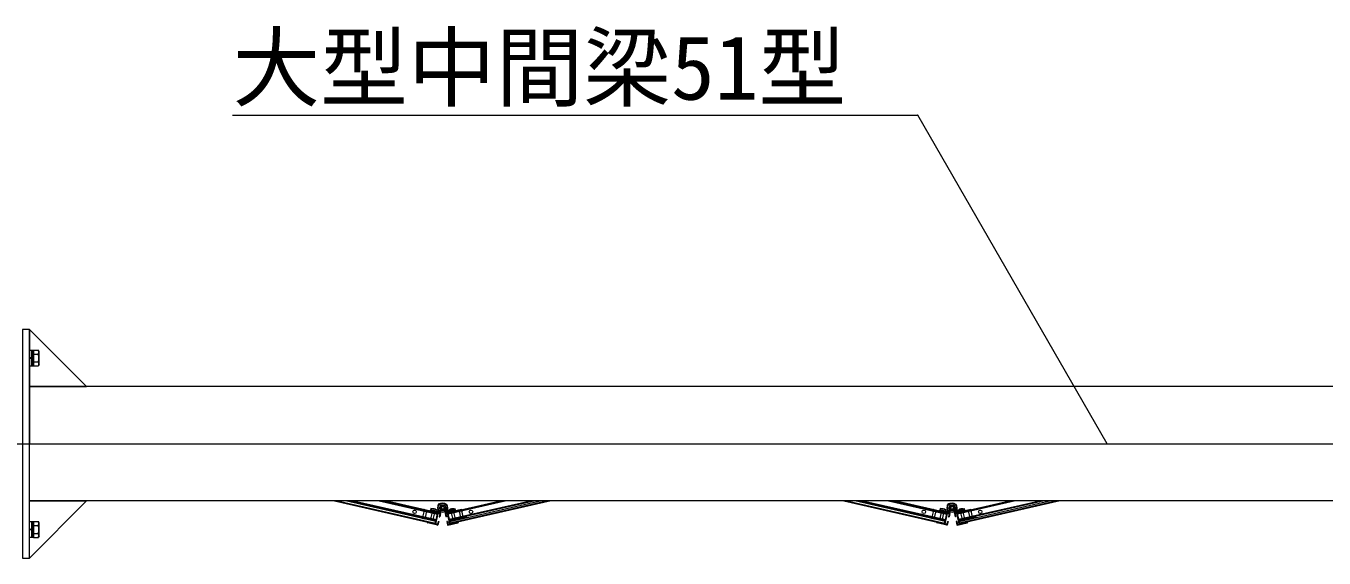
# Model space of a CAD drawing. Units: millimetres, scale not verified. Extents: x -16120 to 16120, y -26100 to 26100.
# Drawn here: x -7944 to -5671, y 21040 to 21971 of the extents above; entities that cross this region are included whole.
import ezdxf
from ezdxf.enums import TextEntityAlignment as Align

# ---------------------------------------------------------------- set-up
doc = ezdxf.new("R2010")
doc.units = ezdxf.units.MM
doc.header["$LTSCALE"] = 150
doc.linetypes.add('CHAIN2', pattern=[12, 9, -1, 1, -1])
doc.linetypes.add('DASHED1', pattern=[1.8, 1.2, -0.6])
for name, color, linetype, lineweight in [('0-6_ﾎﾞﾙﾄ類', 134, 'Continuous', 18), ('0-D_大型中間梁51', 134, 'Continuous', 18), ('1-6_通芯', 134, 'CHAIN2', 18), ('1-9_標準ﾊﾟﾈﾙ', 134, 'Continuous', 18), ('1-B_文字', 134, 'Continuous', 18)]:
    doc.layers.add(name, color=color, linetype=linetype, lineweight=lineweight)
doc.styles.add('ＭＳ ゴシック', font='')
doc.styles.get('ＭＳ ゴシック').set_extended_font_data('MS Gothic')

msp = doc.modelspace()

# ---------------------------------------------------------------- linework, layer by layer
at = {"layer": '0-6_ﾎﾞﾙﾄ類'}
for p, q in [((-7931.3, 21376.1), (-7931.3, 21403.9)), ((-7931.3, 21403.9), (-7922.6, 21403.9)), ((-7931.3, 21396.9), (-7922.6, 21396.9)), ((-7921.3, 21401.5), (-7922.6, 21403.9)), ((-7921.3, 21378.5), (-7921.3, 21401.5)), ((-7934.3, 21391.2), (-7938.3, 21390.1)), ((-7934.3, 21389.9), (-7938.3, 21388.8)), ((-7931.3, 21383.1), (-7922.6, 21383.1)), ((-7931.3, 21376.1), (-7922.6, 21376.1)), ((-7921.3, 21378.5), (-7922.6, 21376.1)), ((-7217.1, 21123), (-7220, 21128.1)), ((-7211.4, 21123), (-7217.1, 21123)), ((-7211.4, 21133), (-7208.5, 21128.1)), ((-7208.5, 21128.1), (-7211.4, 21123)), ((-6325.1, 21123), (-6328, 21128.1)), ((-6319.4, 21123), (-6325.1, 21123)), ((-6319.4, 21133), (-6316.5, 21128.1)), ((-6316.5, 21128.1), (-6319.4, 21123)), ((-7931.3, 21076.1), (-7931.3, 21103.9)), ((-7931.3, 21103.9), (-7922.6, 21103.9)), ((-7921.3, 21101.5), (-7922.6, 21103.9)), ((-7921.3, 21078.5), (-7921.3, 21101.5)), ((-7934.3, 21091.2), (-7938.3, 21090.1)), ((-7934.3, 21089.9), (-7938.3, 21088.8)), ((-7931.3, 21096.9), (-7922.6, 21096.9)), ((-7931.3, 21083.1), (-7922.6, 21083.1)), ((-7931.3, 21076.1), (-7922.6, 21076.1)), ((-7921.3, 21078.5), (-7922.6, 21076.1))]:
    msp.add_line(p, q, dxfattribs=at)
for points in [[(-7934.3, 21404), (-7934.3, 21376), (-7938.3, 21376), (-7938.3, 21404)], [(-7931.3, 21376), (-7934.3, 21376), (-7934.3, 21404), (-7931.3, 21404)], [(-7934.3, 21104), (-7934.3, 21076), (-7938.3, 21076), (-7938.3, 21104)], [(-7931.3, 21076), (-7934.3, 21076), (-7934.3, 21104), (-7931.3, 21104)]]:
    msp.add_lwpolyline(points, close=True, dxfattribs=at)
for points in [[(-7220, 21128.1), (-7217.1, 21133), (-7211.4, 21133)], [(-6328, 21128.1), (-6325.1, 21133), (-6319.4, 21133)]]:
    msp.add_lwpolyline(points, dxfattribs=at)
for centre, radius in [((-7214.3, 21128.1), 4.91), ((-7214.3, 21128.1), 3), ((-7214.3, 21128.1), 2.46), ((-6322.3, 21128.1), 4.91), ((-6322.3, 21128.1), 3), ((-6322.3, 21128.1), 2.46)]:
    msp.add_circle(centre, radius, dxfattribs=at)
for centre, radius, start, end in [((-7927.7, 21400.4), 6.13, 325.616, 34.384), ((-7944.5, 21390), 22.9, 342.412, 17.588), ((-7927.7, 21379.6), 6.13, 325.616, 34.384), ((-7927.7, 21100.4), 6.13, 325.616, 34.384), ((-7944.5, 21090), 22.9, 342.412, 17.588), ((-7927.7, 21079.6), 6.13, 325.616, 34.384)]:
    msp.add_arc(centre, radius, start, end, dxfattribs=at)
at = {"layer": '0-D_大型中間梁51'}
for points in [[(-7950.3, 21040), (-7938.3, 21040), (-7938.3, 21440), (-7950.3, 21440)], [(-7938.3, 21440), (-7938.3, 21340), (-7838.3, 21340)], [(-7938.3, 21240), (-2862.3, 21240), (-2862.3, 21340), (-7938.3, 21340)], [(-7938.3, 21240), (-2862.3, 21240), (-2862.3, 21140), (-7938.3, 21140)], [(-7938.3, 21040), (-7938.3, 21140), (-7838.3, 21140)]]:
    msp.add_lwpolyline(points, close=True, dxfattribs=at)
at = {"layer": '1-6_通芯'}
msp.add_line((-12250.3, 21240), (2731.3, 21240), dxfattribs=at)
at = {"layer": '1-9_標準ﾊﾟﾈﾙ'}
for p, q in [((-7398.4, 21140), (-7227.1, 21101.1)), ((-7370.4, 21140), (-7225.7, 21107.2)), ((-7325.6, 21140), (-7223.5, 21116.8)), ((-7247.7, 21123.5), (-7247.4, 21124.5)), ((-7223.3, 21118), (-7247.7, 21123.5)), ((-7246.8, 21124.9), (-7218.6, 21118.5)), ((-7221.2, 21134.8), (-7222.9, 21132.4)), ((-7222.8, 21131.7), (-7222.1, 21131.2)), ((-7222.8, 21128.1), (-7222.8, 21123.5)), ((-7221.3, 21123.2), (-7221.3, 21123.2)), ((-7219.8, 21134.5), (-7220.5, 21135)), ((-7181.7, 21124.9), (-7210, 21118.5)), ((-7207.3, 21123.2), (-7207.3, 21123.2)), ((-7205.8, 21128.1), (-7205.8, 21123.5)), ((-7205.2, 21118), (-7180.9, 21123.5)), ((-7102.9, 21140), (-7205, 21116.8)), ((-7203.9, 21124), (-7203.4, 21122)), ((-7058.1, 21140), (-7202.8, 21107.2)), ((-7030.1, 21140), (-7201.4, 21101.1)), ((-7180.9, 21123.5), (-7181.1, 21124.5)), ((-6506.4, 21140), (-6335.1, 21101.1)), ((-6478.4, 21140), (-6333.7, 21107.2)), ((-6433.6, 21140), (-6331.5, 21116.8)), ((-6355.7, 21123.5), (-6355.4, 21124.5)), ((-6331.3, 21118), (-6355.7, 21123.5)), ((-6354.8, 21124.9), (-6326.6, 21118.5)), ((-6329.2, 21134.8), (-6330.9, 21132.4)), ((-6330.8, 21131.7), (-6330.1, 21131.2)), ((-6330.8, 21128.1), (-6330.8, 21123.5)), ((-6329.3, 21123.2), (-6329.3, 21123.2)), ((-6327.8, 21134.5), (-6328.5, 21135)), ((-6289.7, 21124.9), (-6318, 21118.5)), ((-6315.3, 21123.2), (-6315.3, 21123.2)), ((-6313.8, 21128.1), (-6313.8, 21123.5)), ((-6313.2, 21118), (-6288.9, 21123.5)), ((-6210.9, 21140), (-6313, 21116.8)), ((-6311.9, 21124), (-6311.4, 21122)), ((-6166.1, 21140), (-6310.8, 21107.2)), ((-6138.1, 21140), (-6309.4, 21101.1)), ((-6288.9, 21123.5), (-6289.1, 21124.5)), ((-7255.3, 21112.7), (-7255.6, 21111.2)), ((-7252.7, 21110.5), (-7255.6, 21111.2)), ((-7226, 21106), (-7255.3, 21112.7)), ((-7242.9, 21108.3), (-7243.3, 21108.9)), ((-7226.3, 21104.5), (-7242.9, 21108.3)), ((-7227.4, 21100), (-7241.8, 21103.2)), ((-7223.3, 21097.5), (-7240.6, 21101.4)), ((-7226.3, 21104.5), (-7227.4, 21100)), ((-7223.3, 21118), (-7226, 21106)), ((-7221.3, 21104), (-7222.7, 21097.9)), ((-7222.3, 21104.2), (-7221.3, 21104)), ((-7220.5, 21112), (-7219.6, 21111.8)), ((-7218.2, 21117.9), (-7219.6, 21111.8)), ((-7210.3, 21117.9), (-7209, 21111.8)), ((-7208, 21112), (-7209, 21111.8)), ((-7206.2, 21104.2), (-7207.2, 21104)), ((-7207.2, 21104), (-7205.8, 21097.9)), ((-7205.2, 21118), (-7202.5, 21106)), ((-7205.2, 21097.5), (-7187.9, 21101.4)), ((-7202.5, 21106), (-7173.3, 21112.7)), ((-7202.2, 21104.5), (-7185.6, 21108.3)), ((-7202.2, 21104.5), (-7201.1, 21100)), ((-7201.1, 21100), (-7186.8, 21103.2)), ((-7185.6, 21108.3), (-7185.2, 21108.9)), ((-7175.8, 21110.5), (-7172.9, 21111.2)), ((-7173.3, 21112.7), (-7172.9, 21111.2)), ((-6363.3, 21112.7), (-6363.6, 21111.2)), ((-6360.7, 21110.5), (-6363.6, 21111.2)), ((-6334, 21106), (-6363.3, 21112.7)), ((-6350.9, 21108.3), (-6351.3, 21108.9)), ((-6334.3, 21104.5), (-6350.9, 21108.3)), ((-6335.4, 21100), (-6349.8, 21103.2)), ((-6331.3, 21097.5), (-6348.6, 21101.4)), ((-6334.3, 21104.5), (-6335.4, 21100)), ((-6331.3, 21118), (-6334, 21106)), ((-6329.3, 21104), (-6330.7, 21097.9)), ((-6330.3, 21104.2), (-6329.3, 21104)), ((-6328.5, 21112), (-6327.6, 21111.8)), ((-6326.2, 21117.9), (-6327.6, 21111.8)), ((-6318.3, 21117.9), (-6316.9, 21111.8)), ((-6316, 21112), (-6316.9, 21111.8)), ((-6314.2, 21104.2), (-6315.2, 21104)), ((-6315.2, 21104), (-6313.8, 21097.9)), ((-6313.2, 21118), (-6310.5, 21106)), ((-6313.2, 21097.5), (-6295.9, 21101.4)), ((-6310.5, 21106), (-6281.2, 21112.7)), ((-6310.2, 21104.5), (-6293.6, 21108.3)), ((-6310.2, 21104.5), (-6309.1, 21100)), ((-6309.1, 21100), (-6294.8, 21103.2)), ((-6293.6, 21108.3), (-6293.2, 21108.9)), ((-6283.8, 21110.5), (-6280.9, 21111.2)), ((-6281.2, 21112.7), (-6280.9, 21111.2))]:
    msp.add_line(p, q, dxfattribs=at)
at = {"layer": '1-9_標準ﾊﾟﾈﾙ', "linetype": 'DASHED1'}
for p, q in [((-7246.8, 21123.3), (-7249.5, 21111.3)), ((-7242.7, 21122.4), (-7245.4, 21110.4)), ((-7232.8, 21121.7), (-7233.1, 21120.2)), ((-7195.7, 21121.7), (-7195.4, 21120.2)), ((-7185.8, 21122.4), (-7183.1, 21110.4)), ((-7181.7, 21123.3), (-7179, 21111.3)), ((-6354.8, 21123.3), (-6357.5, 21111.3)), ((-6350.7, 21122.4), (-6353.4, 21110.4)), ((-6340.8, 21121.7), (-6341.1, 21120.2)), ((-6303.7, 21121.7), (-6303.4, 21120.2)), ((-6293.8, 21122.4), (-6291.1, 21110.4)), ((-6289.7, 21123.3), (-6287, 21111.3)), ((-7249.5, 21111.3), (-7249.7, 21110.4)), ((-7245.4, 21110.4), (-7245.6, 21109.4)), ((-7233.1, 21120.2), (-7235.8, 21108.3)), ((-7229, 21119.3), (-7231.8, 21107.3)), ((-7228.7, 21120.8), (-7229, 21119.3)), ((-7199.8, 21120.8), (-7199.5, 21119.3)), ((-7199.5, 21119.3), (-7196.8, 21107.3)), ((-7195.4, 21120.2), (-7192.7, 21108.3)), ((-7183.1, 21110.4), (-7182.9, 21109.4)), ((-7179, 21111.3), (-7178.8, 21110.4)), ((-6357.5, 21111.3), (-6357.7, 21110.4)), ((-6353.4, 21110.4), (-6353.6, 21109.4)), ((-6341.1, 21120.2), (-6343.8, 21108.3)), ((-6337, 21119.3), (-6339.8, 21107.3)), ((-6336.7, 21120.8), (-6337, 21119.3)), ((-6307.8, 21120.8), (-6307.5, 21119.3)), ((-6307.5, 21119.3), (-6304.8, 21107.3)), ((-6303.4, 21120.2), (-6300.7, 21108.3)), ((-6291.1, 21110.4), (-6290.9, 21109.4)), ((-6287, 21111.3), (-6286.8, 21110.4))]:
    msp.add_line(p, q, dxfattribs=at)
at = {"layer": '1-9_標準ﾊﾟﾈﾙ'}
for points in [[(-7403.8, 21140), (-7227.4, 21100), (-7223, 21119.2), (-7314.8, 21140)], [(-7398.4, 21140), (-7227.1, 21101.1), (-7226.4, 21104.1), (-7384.8, 21140)], [(-7375.8, 21140), (-7226, 21106), (-7223.3, 21118), (-7320.2, 21140)], [(-7221.2, 21123.2), (-7235.4, 21126.4), (-7235.8, 21124.4), (-7217.9, 21120.4)], [(-7207.3, 21123.2), (-7193.1, 21126.4), (-7192.7, 21124.4), (-7210.6, 21120.4)], [(-7024.7, 21140), (-7201.1, 21100), (-7205.5, 21119.2), (-7113.7, 21140)], [(-7052.7, 21140), (-7202.5, 21106), (-7205.2, 21118), (-7108.3, 21140)], [(-7030.1, 21140), (-7201.4, 21101.1), (-7202.1, 21104.1), (-7043.7, 21140)], [(-6511.8, 21140), (-6335.4, 21100), (-6331, 21119.2), (-6422.8, 21140)], [(-6506.4, 21140), (-6335.1, 21101.1), (-6334.4, 21104.1), (-6492.8, 21140)], [(-6483.8, 21140), (-6334, 21106), (-6331.3, 21118), (-6428.2, 21140)], [(-6329.2, 21123.2), (-6343.4, 21126.4), (-6343.8, 21124.4), (-6325.9, 21120.4)], [(-6315.3, 21123.2), (-6301.1, 21126.4), (-6300.7, 21124.4), (-6318.6, 21120.4)], [(-6132.7, 21140), (-6309.1, 21100), (-6313.5, 21119.2), (-6221.7, 21140)], [(-6160.7, 21140), (-6310.5, 21106), (-6313.2, 21118), (-6216.3, 21140)], [(-6138.1, 21140), (-6309.4, 21101.1), (-6310.1, 21104.1), (-6151.7, 21140)], [(-7252.7, 21110.5), (-7252.1, 21110.9), (-7243.3, 21108.9)], [(-7222.3, 21104.2), (-7223.5, 21099.1), (-7226.4, 21099.8), (-7222.3, 21117.8), (-7219.4, 21117.1), (-7220.5, 21112)], [(-7206.2, 21104.2), (-7205, 21099.1), (-7202.1, 21099.8), (-7206.2, 21117.8), (-7209.1, 21117.1), (-7208, 21112)], [(-7175.8, 21110.5), (-7176.5, 21110.9), (-7185.2, 21108.9)], [(-6360.7, 21110.5), (-6360.1, 21110.9), (-6351.3, 21108.9)], [(-6330.3, 21104.2), (-6331.5, 21099.1), (-6334.4, 21099.8), (-6330.3, 21117.8), (-6327.4, 21117.1), (-6328.5, 21112)], [(-6314.2, 21104.2), (-6313, 21099.1), (-6310.1, 21099.8), (-6314.2, 21117.8), (-6317.1, 21117.1), (-6316, 21112)], [(-6283.8, 21110.5), (-6284.4, 21110.9), (-6293.2, 21108.9)]]:
    msp.add_lwpolyline(points, dxfattribs=at)
for points in [[(-7220.2, 21120.9), (-7235.8, 21124.4), (-7236.3, 21122.5), (-7220.7, 21119)], [(-7192.7, 21124.4), (-7208.3, 21120.9), (-7207.9, 21119), (-7192.3, 21122.5)], [(-6328.2, 21120.9), (-6343.8, 21124.4), (-6344.3, 21122.5), (-6328.7, 21119)], [(-6300.7, 21124.4), (-6316.3, 21120.9), (-6315.9, 21119), (-6300.3, 21122.5)]]:
    msp.add_lwpolyline(points, close=True, dxfattribs=at)
for centre, radius in [((-7263.6, 21120.9), 3), ((-7214.3, 21128.1), 8.51), ((-7214.3, 21128.1), 8), ((-7164.9, 21120.9), 3), ((-6371.7, 21120.9), 3), ((-6322.3, 21128.1), 8.51), ((-6322.3, 21128.1), 8), ((-6272.9, 21120.9), 3)]:
    msp.add_circle(centre, radius, dxfattribs=at)
for centre, radius, start, end in [((-7247, 21124.4), 0.49, 77.2177, 167.2177), ((-7231.5, 21117.8), 8.51, 49.145, 105.29), ((-7222.5, 21132.1), 0.49, 145, 235), ((-7220.8, 21134.6), 0.49, 55, 145), ((-7197, 21117.8), 8.51, 74.71, 130.855), ((-7181.6, 21124.4), 0.49, 12.7823, 102.7823), ((-6354.9, 21124.4), 0.49, 77.2177, 167.2177), ((-6339.5, 21117.8), 8.51, 49.145, 105.29), ((-6330.5, 21132.1), 0.49, 145, 235), ((-6328.8, 21134.6), 0.49, 55, 145), ((-6305, 21117.8), 8.51, 74.71, 130.855), ((-6289.6, 21124.4), 0.49, 12.7823, 102.7823), ((-7246, 21117.2), 8.51, 229.145, 285.29), ((-7240.3, 21102.9), 1.5, 167.2177, 257.2177), ((-7218.7, 21118), 0.49, 347.2177, 77.2177), ((-7209.8, 21118), 0.49, 102.7823, 192.7823), ((-7188.2, 21102.9), 1.5, 282.7823, 12.7823), ((-7182.5, 21117.2), 8.51, 254.71, 310.855), ((-6354, 21117.2), 8.51, 229.145, 285.29), ((-6348.3, 21102.9), 1.5, 167.2177, 257.2177), ((-6326.7, 21118), 0.49, 347.2177, 77.2177), ((-6317.9, 21118), 0.49, 102.7823, 192.7823), ((-6296.2, 21102.9), 1.5, 282.7823, 12.7823), ((-6290.5, 21117.2), 8.51, 254.71, 310.855), ((-7223.2, 21098), 0.49, 257.2177, 347.2177), ((-7205.3, 21098), 0.49, 192.7823, 282.7823), ((-6331.2, 21098), 0.49, 257.2177, 347.2177), ((-6313.3, 21098), 0.49, 192.7823, 282.7823)]:
    msp.add_arc(centre, radius, start, end, dxfattribs=at)
at = {"layer": '1-B_文字'}
msp.add_line((-7582.5, 21814.9), (-6383.4, 21814.9), dxfattribs=at)
msp.add_lwpolyline([(-6050.4, 21240), (-6382.4, 21814.9), (-6382.9, 21814.9)], dxfattribs=at)

# ---------------------------------------------------------------- texts
at = {"layer": '1-B_文字', "style": 'ＭＳ ゴシック'}
msp.add_text('大型中間梁51型', height=112.6, dxfattribs=at).set_placement((-7582.5, 21808.4), align=Align.BOTTOM_LEFT)

doc.saveas('drawing.dxf')
